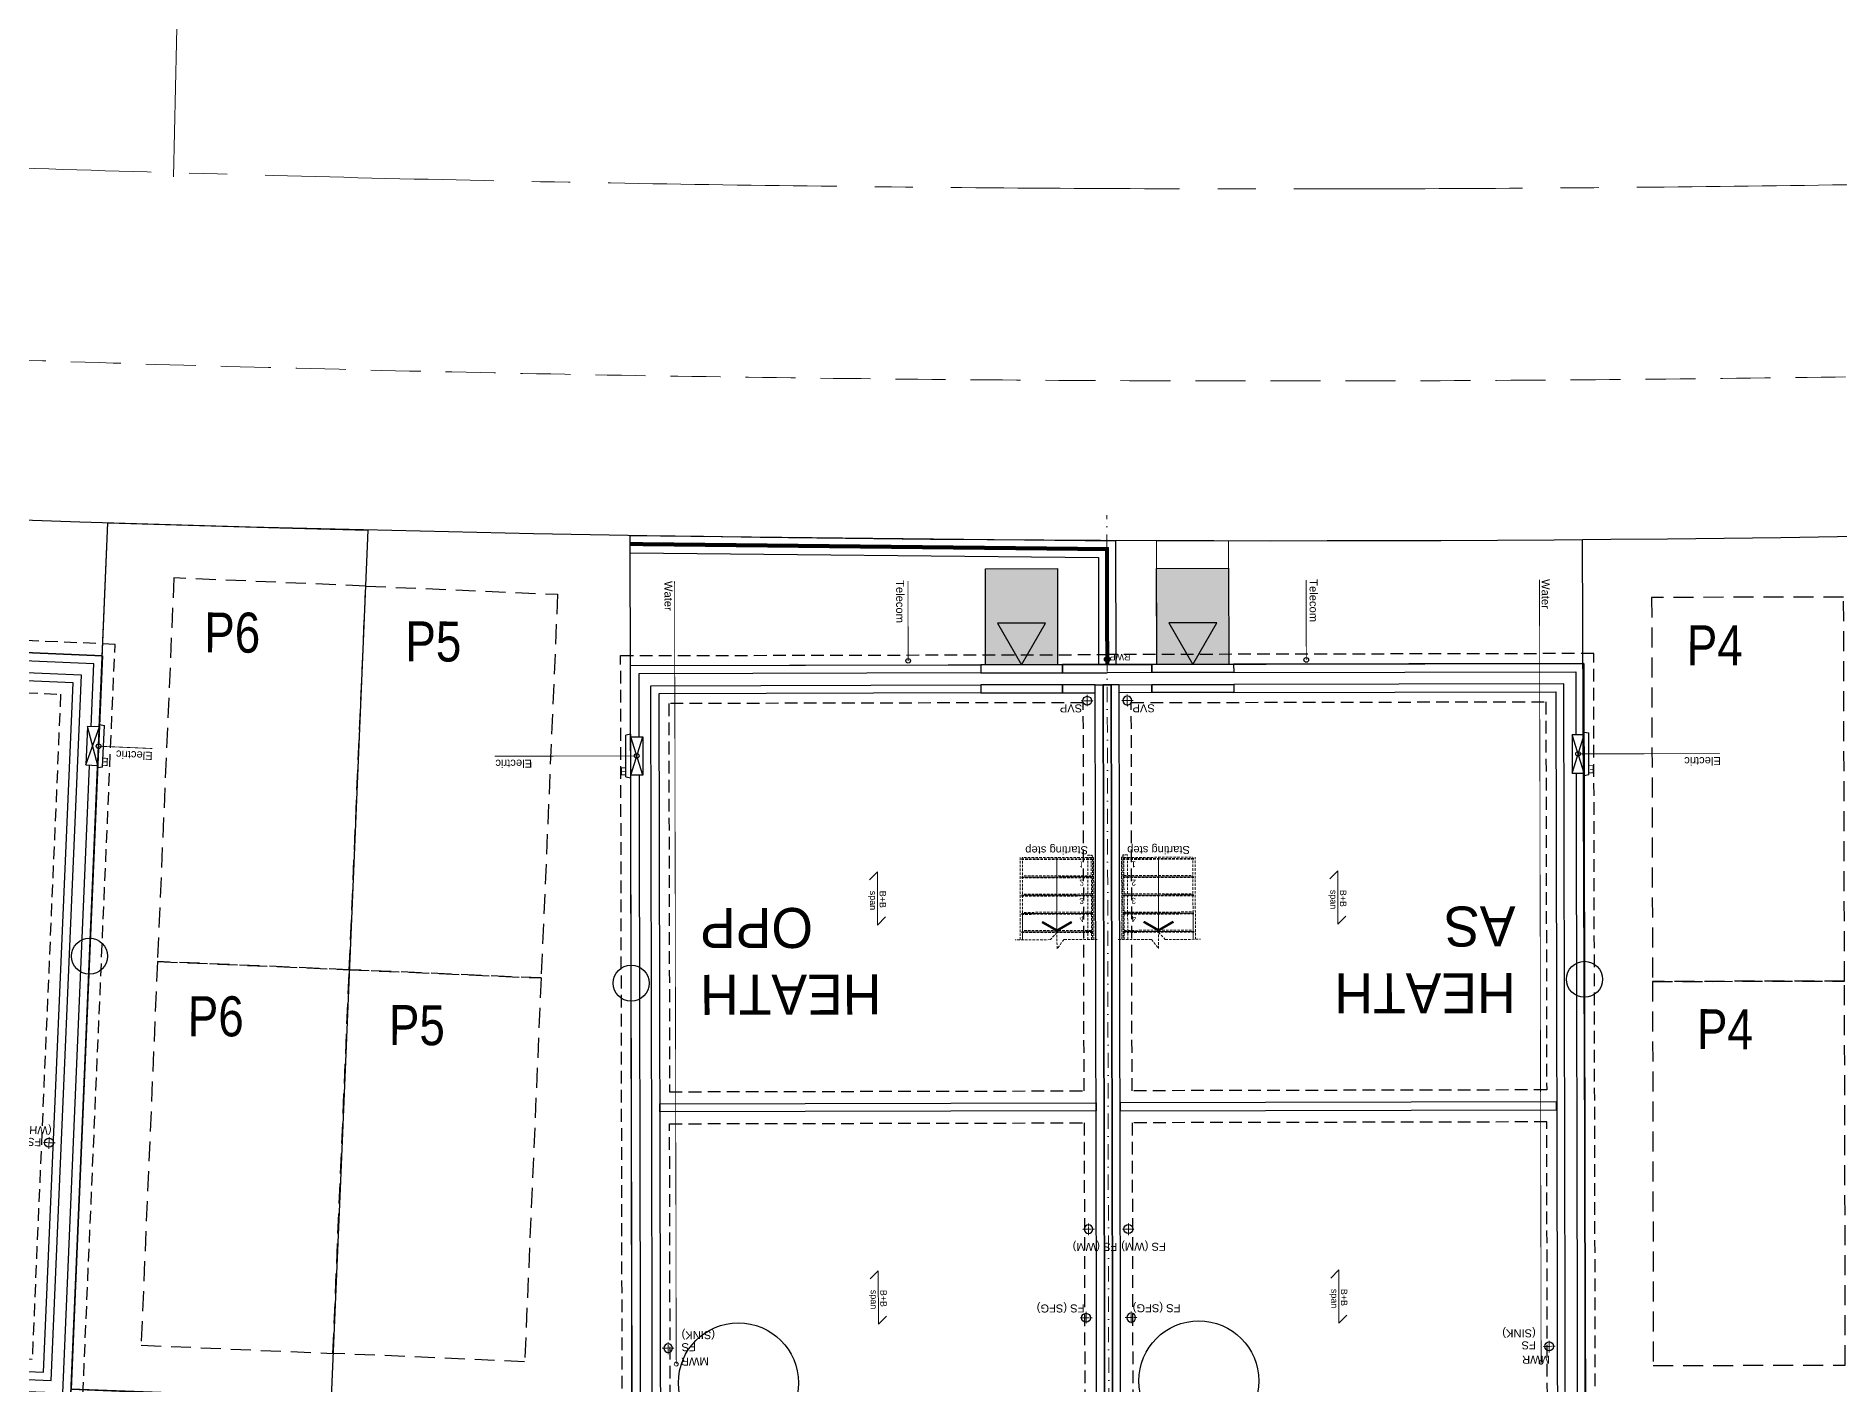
# Model space of a CAD drawing. Extents: x 287880777 to 288144713, y 62793326 to 63089570.
# Drawn here: x 287973894 to 287996442, y 62990105 to 63006965 of the extents above; entities that cross this region are included whole.
import ezdxf
from ezdxf.enums import TextEntityAlignment as Align

# ---------------------------------------------------------------- set-up
doc = ezdxf.new("R2010")
doc.units = 0
doc.set_wipeout_variables(frame=1)
for name, pattern in [('CENTER', [2, 1.25, -0.25, 0.25, -0.25]), ('DASHDOT', [25.4, 12.7, -6.35, 0, -6.35]), ('DASHED', [1.4, 0.7, -0.7]), ('DASHED2', [0.375, 0.25, -0.125]), ('HIDDEN', [9.525, 6.35, -3.175]), ('XREF - NORTHERN HIGHWAY DESIGN$0$CENTER2', [28.575, 19.05, -3.175, 3.175, -3.175]), ('XREF - NORTHERN HIGHWAY DESIGN$0$DASHED2', [0.375, 0.25, -0.125])]:
    doc.linetypes.add(name, pattern=pattern)
doc.layers.get('0').update_dxf_attribs({"color": 252})
for name, color, linetype in [('EXP - PEN 1', 1, 'Continuous'), ('NAR 1200h METAL RAILINGS', 160, 'DASHED'), ('NAR EXTERNAL WALLS', 2, 'Continuous'), ('NAR PARKING', 7, 'DASHED2'), ('NAR PRIVATE DRIVE', 6, 'Continuous'), ('NAR TENURE', 211, 'Continuous'), ('NAR_SUBS_PLANS', 7, 'Continuous'), ('Wain-Blown insulation', 9, 'Continuous'), ('Wain-Centre Line', 10, 'Continuous'), ('Wain-Drainage Foul', 6, 'Continuous'), ('Wain-Drainage Foul Text', 2, 'Continuous'), ('Wain-Foundation acessories', 9, 'Continuous'), ('Wain-Foundation Line', 9, 'Continuous'), ('Wain-Meter box', 9, 'Continuous'), ('Wain-RWP', 9, 'Continuous'), ('Wain-Services Run (Electric)', 10, 'Continuous'), ('Wain-Services Run (Telecom)', 190, 'Continuous'), ('Wain-Stair 1', 2, 'Continuous'), ('Wain-Stair numbers', 9, 'Continuous'), ('Wain-Wall (External)', 4, 'Continuous'), ('Wain-Wall (Internal)', 4, 'Continuous')]:
    doc.layers.add(name, color=color, linetype=linetype)
for name, color, linetype, true_color in [('NAR DOOR OPENINGS', 140, 'Continuous', 0x00bfff), ('NAR EV CHARGING POINT', 3, 'Continuous', 0x00ff00), ('NAR HOUSE TYPE NAMES', 1, 'Continuous', 0xff0000), ('Wain-Services Run (Water', 145, 'Continuous', 0x3481b8)]:
    doc.layers.add(name, color=color, linetype=linetype, true_color=true_color)
for name, color, linetype, lineweight in [('NAR M4(2)', 94, 'Continuous', 30), ('NAR PATHS', 3, 'Continuous', 0), ('Wain-Text', 2, 'Continuous', 25), ('XREF - NORTHERN HIGHWAY DESIGN$0$EXP - HIGHWAY CENTRELINE', 3, 'XREF - NORTHERN HIGHWAY DESIGN$0$CENTER2', 18), ('XREF - NORTHERN HIGHWAY DESIGN$0$EXP - HIGHWAY CHANNEL', 4, 'XREF - NORTHERN HIGHWAY DESIGN$0$DASHED2', 9), ('XREF - NORTHERN HIGHWAY DESIGN$0$EXP - HIGHWAY FOOTWAY', 3, 'Continuous', 25)]:
    doc.layers.add(name, color=color, linetype=linetype, lineweight=lineweight)
doc.layers.add('Wain-Defpoints', color=40, linetype='Continuous', plot=False)
doc.layers.add('Wain-Mains Water Riser', color=152, linetype='Continuous', lineweight=25, true_color=0x2776bb)
doc.layers.add('Wain-Mains Water Riser Text', color=152, linetype='Continuous', lineweight=25, true_color=0x2776bb)
doc.styles.add('DD Arial Narrow', font='ARIALN.TTF', dxfattribs={"height": 100})
doc.styles.get("Standard").update_dxf_attribs({"font": 'arial.ttf'})
doc.styles.add('XREF - ARCHITECT LAYOUT$0$DD Arial Narrow', font='ARIALN.TTF', dxfattribs={"height": 100})

# ---------------------------------------------------------------- blocks, each defined once
blk = doc.blocks.new('Drainage Pipe')
at = {"linetype": 'CENTER', "lineweight": 13, "ltscale": 20}
for p, q in [((-41756, 78762), (-41756, 78612)), ((-41681, 78687), (-41831, 78687))]:
    blk.add_line(p, q, dxfattribs=at)
blk.add_circle((-41756, 78687), 55)
blk = doc.blocks.new('RWP')
for radius in [35, 31.5]:
    blk.add_circle((35, 35), radius)
blk = doc.blocks.new('Wall mounted meter - Electric (Plan)')
blk.add_wipeout([(-7157, 85115), (-7157, 84635), (-7007, 84635), (-7007, 85115)])
for p, q in [((-7217, 85137), (-7157, 85147)), ((-7217, 85137), (-7217, 84613)), ((-7157, 85147), (-7157, 84603)), ((-7007, 85115), (-7157, 85115)), ((-7007, 84635), (-7007, 85115)), ((-7157, 84603), (-7217, 84613)), ((-7157, 84635), (-7007, 84635))]:
    blk.add_line(p, q)
at = {"color": 9}
for p, q in [((-7157, 85115), (-7007, 84635)), ((-7007, 85115), (-7157, 84635))]:
    blk.add_line(p, q, dxfattribs=at)
at = {"lineweight": 0, "insert": (-7368, 85117), "char_height": 100, "width": 133.81, "attachment_point": 1, "line_spacing_factor": 0.9}
blk.add_mtext('\\A1;\\pi78.42052,t378.42052;{\\fCalibri|b0|i0|c0|p34;E}', dxfattribs=at)
blk = doc.blocks.new('Span symbol - Beam & block')
at = {"linetype": 'Continuous', "lineweight": 13}
for p, q in [((-5342, 71790), (-6007, 71790)), ((-6007, 71790), (-5906, 71689)), ((-5442, 71890), (-5342, 71790))]:
    blk.add_line(p, q, dxfattribs=at)
at = {"insert": (-5770, 71896), "char_height": 80, "attachment_point": 1, "line_spacing_factor": 0.9}
blk.add_mtext('B+B\\Pspan', dxfattribs=at)
blk = doc.blocks.new('Stairs (foundation plan)')
at = {"layer": 'Wain-Stair 1', "linetype": 'HIDDEN', "lineweight": 5, "ltscale": 5}
for p, q in [((-460, 1026), (-460, -1)), ((-460, 1026), (-460, -1)), ((-443, 937), (443, 937)), ((-443, 927), (443, 927)), ((-431, 1026), (-431, -1)), ((-431, 912), (-431, 1026)), ((-431, 912), (-431, 1026)), ((-431, 684), (-431, 927)), ((-431, 927), (431, 927)), ((-431, 684), (-431, 927)), ((431, 912), (-431, 912)), ((0, 0), (0, 937)), ((386, 1026), (386, -30)), ((431, 1026), (431, -30)), ((444, -30), (444, 1026)), ((460, -1), (460, 1026)), ((460, 1026), (460, -1)), ((460, 1026), (460, -1)), ((460, 1026), (460, -1)), ((-443, 709), (443, 709)), ((-443, 699), (443, 699)), ((-431, 699), (431, 699)), ((431, 684), (-431, 684)), ((-443, 481), (443, 481)), ((-443, 471), (443, 471)), ((-431, 471), (431, 471)), ((431, 456), (-431, 456)), ((-443, 253), (443, 253)), ((-443, 243), (443, 243)), ((-431, 243), (431, 243)), ((431, 228), (-431, 228)), ((-443, 25), (443, 25)), ((-443, 15), (443, 15)), ((431, 0), (-431, 0)), ((386, -30), (444, -30)), ((431, -1), (460, -1))]:
    blk.add_line(p, q, dxfattribs=at)
for points in [[(504, 1026), (87, 1026), (0, 1140), (0, 937), (-83, 1026), (-522, 1026)], [(0, 912), (0, 0)]]:
    blk.add_lwpolyline(points, dxfattribs=at)
at = {"layer": 'Wain-Stair 1', "linetype": 'HIDDEN', "lineweight": 5, "ltscale": 5, "const_width": 30}
blk.add_lwpolyline([(186, 805), (186, 805), (0, 912), (-186, 805), (-186, 805)], dxfattribs=at)
at = {"layer": 'Wain-Stair 1', "linetype": 'HIDDEN', "lineweight": 5, "ltscale": 5}
for s, p in [('4', (310, 733)), ('3', (310, 506)), ('2', (310, 278)), ('1', (310, 50))]:
    blk.add_text(s, height=75, dxfattribs=at).set_placement(p, align=Align.CENTER)
blk = doc.blocks.new('A$Cee92f38c')
at = {"layer": 'NAR M4(2)', "ltscale": 10, "transparency": 33554585}
h = blk.add_hatch(color=256, dxfattribs=at)
h.dxf.hatch_style = 1
h.paths.add_polyline_path([(0, 1.2), (0.9, 1.2), (0.9, 0), (0, 0)])
at = {"layer": 'NAR M4(2)', "ltscale": 0.25}
blk.add_lwpolyline([(0, 1.2), (0, 0), (0.9, 0), (0.9, 1.2)], close=True, dxfattribs=at)
blk = doc.blocks.new('A$C3d9247a0')
at = {"layer": 'NAR DOOR OPENINGS', "transparency": 33554610}
h = blk.add_hatch(color=256, dxfattribs=at)
h.dxf.hatch_style = 1
h.paths.add_polyline_path([(450, 1200), (150, 680), (750, 680)])
at = {"layer": 'NAR DOOR OPENINGS'}
blk.add_lwpolyline([(450, 1200), (150, 680), (750, 680)], close=True, dxfattribs=at)
at = {"layer": 'NAR M4(2)', "ltscale": 10, "transparency": 33554585, "xscale": -1000, "yscale": 1000, "zscale": 1000}
blk.add_blockref('A$Cee92f38c', (900, 0), dxfattribs=at)
blk = doc.blocks.new('XREF - NORTHERN HIGHWAY DESIGN')
at = {"layer": 'XREF - NORTHERN HIGHWAY DESIGN$0$EXP - HIGHWAY CENTRELINE', "ltscale": 0.15}
for points in [[(462.3, 311.733, 0.04799), (468.401, 288.584), (469.92, 284.469, 0.304237), (487.966, 271.408), (527.469, 269.993, 0.023661), (572.397, 270.509, -0.011704), (594.617, 271.296), (625.382, 271.665)], [(530.606, 269.84), (530.803, 278.436, 0.018079), (530.741, 283.134)]]:
    blk.add_lwpolyline(points, format="xyb", dxfattribs=at)
at = {"layer": 'XREF - NORTHERN HIGHWAY DESIGN$0$EXP - HIGHWAY CHANNEL', "ltscale": 2.5, "flags": 128}
blk.add_lwpolyline([(576.797, 268.345, 0.002257), (572.538, 268.113, -0.023661), (527.383, 267.594), (487.88, 269.01, -0.304237), (467.669, 283.638), (466.15, 287.753, -0.031707), (461.53, 303.22, 0.404722), (454.525, 307.757), (452.396, 307.338), (451.469, 312.048), (472.074, 316.103), (473.001, 311.393), (471.019, 311.003, 0.425152), (466.338, 303.74, 0.030534), (470.653, 289.415), (471.498, 287.125, 0.304237), (489.996, 273.737), (522.189, 272.583)], format="xyb", dxfattribs=at)
at = {"layer": 'XREF - NORTHERN HIGHWAY DESIGN$0$EXP - HIGHWAY FOOTWAY', "flags": 128}
blk.add_lwpolyline([(576.897, 266.347, 0.002257), (572.655, 266.117, -0.023661), (527.311, 265.595), (487.809, 267.011, -0.304237), (465.792, 282.946), (464.273, 287.06, -0.031707), (459.582, 302.77, 0.404722), (454.912, 305.795), (450.82, 304.99), (449.391, 312.25), (473.92, 317.078), (475.349, 309.817), (471.405, 309.041, 0.425152), (468.285, 304.199, 0.030534), (472.529, 290.108), (473.374, 287.817, 0.304237), (490.067, 275.736), (522.261, 274.582)], format="xyb", dxfattribs=at)

msp = doc.modelspace()

# ---------------------------------------------------------------- linework, layer by layer
at = {"layer": 'NAR 1200h METAL RAILINGS', "ltscale": 250, "const_width": 50}
msp.add_lwpolyline([(287981320, 63000616), (287987280, 63000552), (287987283, 62999110)], dxfattribs=at)
at = {"layer": 'NAR EV CHARGING POINT'}
for centre in [(287974562, 62995465), (287981333, 62995126), (287993249, 62995175)]:
    msp.add_circle(centre, 225, dxfattribs=at)
at = {"layer": 'NAR EXTERNAL WALLS'}
for points in [[(287981321, 63000723), (287987387, 63000658), (287987390, 62999110)], [(287981319, 63000508), (287987172, 63000446), (287987175, 62999110)]]:
    msp.add_lwpolyline(points, dxfattribs=at)
at = {"layer": 'NAR PARKING', "ltscale": 1000}
for points in [[(287977809, 62995295), (287978015, 63000090), (287975617, 63000193), (287975411, 62995398)], [(287977809, 62995295), (287978015, 63000090), (287980413, 62999988), (287980207, 62995192)], [(287996499, 62995153), (287996488, 62999953), (287994088, 62999948), (287994099, 62995148)], [(287977604, 62990499), (287977809, 62995295), (287975411, 62995398), (287975206, 62990602)], [(287977604, 62990499), (287977809, 62995295), (287980207, 62995192), (287980001, 62990396)], [(287996509, 62990353), (287996499, 62995153), (287994099, 62995148), (287994109, 62990348)]]:
    msp.add_lwpolyline(points, close=True, dxfattribs=at)
at = {"layer": 'NAR PATHS', "elevation": 0}
msp.add_lwpolyline([(287987899, 63000656), (287987902, 62999111), (287988802, 62999113), (287988799, 63000654)], dxfattribs=at)
at = {"layer": 'NAR TENURE'}
for centre in [(287982673, 62990131), (287988428, 62990156)]:
    msp.add_circle(centre, 750, dxfattribs=at)
at = {"layer": 'Wain-Blown insulation'}
for points in [[(287987333, 62998858), (287987233, 62998857), (287987254, 62989022), (287987354, 62989023)], [(287987233, 62998857), (287987333, 62998858), (287987354, 62989023), (287987254, 62989022)]]:
    msp.add_lwpolyline(points, close=True, dxfattribs=at)
at = {"layer": 'Wain-Centre Line', "linetype": 'DASHDOT', "lineweight": 15, "ltscale": 15}
msp.add_lwpolyline([(287987308, 62987208), (287987279, 63000977)], dxfattribs=at)
at = {"layer": 'Wain-Foundation Line', "linetype": 'HIDDEN', "ltscale": 25}
msp.add_lwpolyline([(287968816, 62989985), (287974469, 62989743), (287974881, 62999362), (287969678, 62999585)], dxfattribs=at)
for points in [[(287973845, 62990423), (287969593, 62990605), (287969949, 62998920), (287974201, 62998738)], [(287981813, 62993770), (287986994, 62993781), (287986984, 62998633), (287981802, 62998622)], [(287992776, 62993793), (287987594, 62993782), (287987584, 62998634), (287992766, 62998645)], [(287981813, 62993370), (287986995, 62993381), (287987004, 62989246), (287981822, 62989234)], [(287992777, 62993393), (287987595, 62993382), (287987604, 62989247), (287992786, 62989258)]]:
    msp.add_lwpolyline(points, close=True, dxfattribs=at)
at = {"layer": 'Wain-Mains Water Riser', "lineweight": 0}
for centre in [(287981896, 62990365, 0), (287992707, 62990388, 0)]:
    msp.add_circle(centre, 25, dxfattribs=at)
at = {"layer": 'Wain-Services Run (Electric)', "const_width": 10}
msp.add_lwpolyline([(287974676, 62998089), (287975346, 62998060)], dxfattribs=at)
at = {"layer": 'Wain-Services Run (Telecom)', "const_width": 10, "elevation": 0}
for points in [[(287984795, 62999156), (287984793, 63000155)], [(287989771, 62999167), (287989769, 63000166)]]:
    msp.add_lwpolyline(points, dxfattribs=at)
at = {"layer": 'Wain-Services Run (Telecom)'}
for centre in [(287984795, 62999156, 0), (287989771, 62999167, 0)]:
    msp.add_circle(centre, 29, dxfattribs=at)
at = {"layer": 'Wain-Services Run (Water', "const_width": 10, "elevation": 0}
for points in [[(287981896, 62990365), (287981875, 63000149)], [(287992707, 62990388), (287992686, 63000172)]]:
    msp.add_lwpolyline(points, dxfattribs=at)
at = {"layer": 'Wain-Wall (External)'}
for points in [[(287973773, 62989923), (287974325, 62989899), (287974725, 62999218), (287971025, 62999377)], [(287973778, 62990025), (287974227, 62990006), (287974618, 62999120), (287971021, 62999274)], [(287973788, 62990275), (287973988, 62990266), (287974357, 62998881), (287971010, 62999024)], [(287973784, 62990175), (287974084, 62990162), (287974462, 62998977), (287971015, 62999124)]]:
    msp.add_lwpolyline(points, dxfattribs=at)
at = {"layer": 'Wain-Wall (External)', "elevation": 0}
for points in [[(287982687, 62988760), (287981347, 62988757), (287981325, 62999097), (287985702, 62999107), (287985703, 62999004), (287981428, 62998995), (287981449, 62988860), (287982687, 62988863)], [(287985703, 62999004), (287986725, 62999006), (287986725, 62999109), (287985702, 62999107)], [(287988864, 62999011), (287987841, 62999009), (287987841, 62999111), (287988863, 62999113)], [(287991923, 62988780), (287993263, 62988783), (287993241, 62999123), (287988863, 62999113), (287988864, 62999011), (287993139, 62999020), (287993160, 62988885), (287991923, 62988882)], [(287985703, 62998854), (287985703, 62998754), (287981678, 62998745), (287981699, 62989110), (287982686, 62989113), (287982686, 62989013), (287981599, 62989010), (287981578, 62998845)], [(287986725, 62998856), (287985703, 62998854), (287985703, 62998754), (287986726, 62998756)], [(287987841, 62998859), (287988864, 62998861), (287988864, 62998761), (287987842, 62998759)], [(287988864, 62998861), (287988864, 62998761), (287992889, 62998769), (287992910, 62989135), (287991922, 62989132), (287991922, 62989032), (287993010, 62989035), (287992989, 62998870)]]:
    msp.add_lwpolyline(points, close=True, dxfattribs=at)
for points in [[(287987283, 62999110), (287986725, 62999109), (287986725, 62999006)], [(287986725, 62999006), (287987283, 62999007)], [(287987283, 62999110), (287987841, 62999111), (287987841, 62999009)], [(287987841, 62999009), (287987283, 62999007)], [(287986726, 62998756), (287987134, 62998757), (287987133, 62998857), (287986725, 62998856), (287986726, 62998756)], [(287987842, 62998759), (287987434, 62998758), (287987433, 62998858), (287987841, 62998859), (287987842, 62998759)]]:
    msp.add_lwpolyline(points, dxfattribs=at)
at = {"layer": 'Wain-Wall (External)'}
for points in [[(287987133, 62998857), (287987233, 62998857), (287987254, 62989022), (287987154, 62989022)], [(287987433, 62998858), (287987333, 62998858), (287987354, 62989023), (287987454, 62989023)]]:
    msp.add_lwpolyline(points, close=True, dxfattribs=at)
at = {"layer": 'Wain-Wall (Internal)'}
for points in [[(287987145, 62993531), (287981689, 62993520), (287981689, 62993620), (287987145, 62993631)], [(287987445, 62993532), (287992900, 62993544), (287992900, 62993644), (287987445, 62993632)]]:
    msp.add_lwpolyline(points, close=True, dxfattribs=at)

# ---------------------------------------------------------------- block references
at = {"layer": 'NAR M4(2)', "rotation": 180.1228426057136}
for p in [(287986661, 63000309, 0), (287988800, 63000313, 0)]:
    msp.add_blockref('A$C3d9247a0', p, dxfattribs=at)
at = {"layer": 'NAR_SUBS_PLANS', "xscale": -1, "rotation": 180.1228426057136}
msp.add_blockref('Stairs (foundation plan)', (287986653, 62996697, 0), dxfattribs=at)
at = {"layer": 'NAR_SUBS_PLANS', "rotation": 180.1228426057136}
msp.add_blockref('Stairs (foundation plan)', (287987923, 62996700, 0), dxfattribs=at)
at = {"layer": 'Wain-Drainage Foul', "lineweight": 0}
for p, rotation in [((288065631, 63040582), 90.12284260571354), ((287893653, 62954785), 267.5456069623868), ((287945623, 63070651), 180.1228426057136), ((288028943, 62912348), 0.1228426057135557), ((287914210, 62948663, 0), 270.1228426057136)]:
    msp.add_blockref('Drainage Pipe', p, dxfattribs=dict(at, rotation=rotation))
at = {"layer": 'Wain-Drainage Foul', "lineweight": 0, "xscale": -1}
for p, rotation in [((287908758, 63040246), 270.1228426057136), ((288028636, 63070829), 180.1228426057136), ((287945996, 62912170), 0.1228426057136023), ((288060572, 62948977, 0), 90.12284260571361)]:
    msp.add_blockref('Drainage Pipe', p, dxfattribs=dict(at, rotation=rotation))
at = {"layer": 'Wain-Foundation acessories', "rotation": 270.1228426057136}
for p in [(287912634, 62990358), (287918389, 62990370), (287912644, 62985370), (287918400, 62985382)]:
    msp.add_blockref('Span symbol - Beam & block', p, dxfattribs=at)
at = {"layer": 'Wain-RWP', "rotation": 180.1228426057136}
msp.add_blockref('RWP', (287987318, 62999210), dxfattribs=at)

# ---------------------------------------------------------------- texts
at = {"layer": 'NAR HOUSE TYPE NAMES', "char_height": 500, "rotation": 180.1228, "style": 'DD Arial Narrow'}
for s, insert, attachment_point in [('{\\fGill Sans MT|b0|i0|c0|p34;HEATH OPP}', (287982195, 62994731, 0), 3), ('{\\fGill Sans MT|b0|i0|c0|p34;HEATH AS}', (287992389, 62994753, 0), 1)]:
    msp.add_mtext_dynamic_manual_height_columns(s, width=2588.93, gutter_width=12.5, heights=[0], dxfattribs=dict(at, insert=insert, attachment_point=attachment_point))
at = {"layer": 'NAR PARKING', "char_height": 500, "attachment_point": 3, "rotation": 359.7932, "style": 'XREF - ARCHITECT LAYOUT$0$DD Arial Narrow'}
for s, insert in [('P6', (287976697, 62999758)), ('P5', (287979211, 62999647)), ('P4', (287995228, 62999598)), ('P6', (287976491, 62994962)), ('P5', (287979005, 62994851)), ('P4', (287995355, 62994800))]:
    msp.add_mtext_dynamic_manual_height_columns(s, width=1066.24, gutter_width=500, heights=[0], dxfattribs=dict(at, insert=insert))
at = {"layer": 'Wain-Drainage Foul Text', "lineweight": 0, "char_height": 100, "rotation": 180.1228, "line_spacing_factor": 0.9}
for s, insert, attachment_point in [('\\A1;{\\fArial|b0|i0|c0|p34;SVP}', (287986690, 62998511, 0), 3), ('\\A1;{\\fArial|b0|i0|c0|p34;SVP}', (287987878, 62998513, 0), 1), ('\\A1;FS (WM)', (287986851, 62991845), 6), ('\\A1;\\pi-271.04366;FS (WM)', (287987745, 62991847), 4)]:
    msp.add_mtext(s, dxfattribs=dict(at, insert=insert, attachment_point=attachment_point))
at = {"layer": 'Wain-Drainage Foul Text', "insert": (287973877, 62993091, 0), "char_height": 100, "attachment_point": 1, "rotation": 177.5456, "line_spacing_factor": 0.9}
msp.add_mtext('\\A1;\\pi-79.87722;FS\\P\\pi-202.72851;(WHB)', dxfattribs=at)
at = {"layer": 'Wain-Drainage Foul Text', "lineweight": 0, "char_height": 100, "width": 535.28, "rotation": 180.1228, "line_spacing_factor": 0.9}
for insert, attachment_point in [((287981962, 62990667), 6), ((287992640, 62990690), 4)]:
    msp.add_mtext('\\A1;FS \\P(SINK) ', dxfattribs=dict(at, insert=insert, attachment_point=attachment_point))
at = {"layer": 'Wain-Mains Water Riser Text', "lineweight": 0, "char_height": 100, "rotation": 180.1228, "line_spacing_factor": 0.9}
for s, insert, attachment_point in [('\\pi-168.48568;MWR', (287982134, 62990448, 0), 7), ('MWR', (287992468, 62990470, 0), 9)]:
    msp.add_mtext(s, dxfattribs=dict(at, insert=insert, attachment_point=attachment_point))
at = {"layer": 'Wain-RWP', "insert": (287987574, 62999241, 0), "char_height": 80, "attachment_point": 7, "rotation": 180.1228, "line_spacing_factor": 0.9}
msp.add_mtext('RWP', dxfattribs=at)
at = {"layer": 'Wain-Services Run (Electric)'}
for rotation, p in [(177.5456, (287975353, 62998017, 0)), (180.1228, (287980094, 62997921, 0)), (180.1228, (287994953, 62997953, 0))]:
    msp.add_text('Electric ', height=100, rotation=rotation, dxfattribs=at).set_placement(p)
at = {"layer": 'Wain-Services Run (Telecom)'}
for p in [(287984644, 63000165, 0), (287989812, 63000176, 0)]:
    msp.add_text('Telecom', height=100, rotation=270.1228, dxfattribs=at).set_placement(p)
at = {"layer": 'Wain-Services Run (Water'}
for p in [(287981749, 63000154, 0), (287992713, 63000178, 0)]:
    msp.add_text('Water', height=100, rotation=270.1228, dxfattribs=at).set_placement(p)
at = {"layer": 'Wain-Stair numbers', "char_height": 100, "width": 1584.27, "attachment_point": 2, "rotation": 180.1228, "line_spacing_factor": 0.9}
for insert in [(287986651, 62996738), (287987925, 62996741)]:
    msp.add_mtext('Starting step ', dxfattribs=dict(at, insert=insert))
at = {"layer": 'Wain-Text', "char_height": 100, "attachment_point": 5, "rotation": 180.1228, "line_spacing_factor": 0.9}
for insert in [(287986700, 62991076), (287987900, 62991079)]:
    msp.add_mtext('\\A1;FS (SFG)', dxfattribs=dict(at, insert=insert))

# ---------------------------------------------------------------- next in the draw order: block references
at = {"layer": 'Wain-Meter box'}
for p, rotation in [((287971161, 63083193), 177.5456069623868), ((287985905, 63082852, 0), 180.1228426057136)]:
    msp.add_blockref('Wall mounted meter - Electric (Plan)', p, dxfattribs=dict(at, rotation=rotation))
at = {"layer": 'Wain-Meter box', "xscale": -1, "rotation": 180.1228426057136}
msp.add_blockref('Wall mounted meter - Electric (Plan)', (287988302, 63082857, 0), dxfattribs=at)

# ---------------------------------------------------------------- next in the draw order: linework, layer by layer
at = {"layer": 'Defpoints'}
for points in [[(287974325, 62989899), (287964218, 62990332), (287964618, 62999651), (287974725, 62999218)], [(287993263, 62988783), (287981347, 62988757), (287981325, 62999097), (287993241, 62999123)]]:
    msp.add_lwpolyline(points, close=True, dxfattribs=at)
at = {"layer": 'NAR M4(2)'}
msp.add_lwpolyline([(287977695, 62992560), (287977581, 62989948), (287977148, 62989948), (287974332, 62990051), (287974793, 63000879), (287976941, 63000818), (287978039, 63000790)], close=True, dxfattribs=at)
at = {"layer": 'NAR PRIVATE DRIVE'}
for points in [[(287974786, 63000879), (287974332, 62990051), (287975335, 62990010), (287977148, 62989948), (287981242, 62989952), (287981344, 62989952), (287981321, 63000723)], [(287993220, 63000668), (287993261, 62989895), (287996560, 62989902), (287996562, 62988764), (287996562, 62988762), (287999866, 62988769), (287999860, 62989939), (287999837, 63000765)]]:
    msp.add_lwpolyline(points, dxfattribs=at)
at = {"layer": 'Wain-Defpoints'}
for points in [[(287969671, 62999435), (287974725, 62999218), (287974325, 62989899), (287969272, 62990116)], [(287987305, 62988770), (287981347, 62988757), (287981325, 62999097), (287987283, 62999110)], [(287987305, 62988770), (287993263, 62988783), (287993241, 62999123), (287987283, 62999110)]]:
    msp.add_lwpolyline(points, dxfattribs=at)
at = {"layer": 'Wain-Foundation Line', "linetype": 'HIDDEN', "ltscale": 25}
for points in [[(287987305, 62988646), (287981224, 62988633), (287981201, 62999221), (287987283, 62999234)], [(287987305, 62988646), (287993387, 62988659), (287993364, 62999247), (287987283, 62999234)]]:
    msp.add_lwpolyline(points, dxfattribs=at)
at = {"layer": 'Wain-Services Run (Electric)', "const_width": 10, "elevation": 0}
for points in [[(287981402, 62997967), (287979627, 62997964)], [(287993168, 62997993), (287994943, 62997996)]]:
    msp.add_lwpolyline(points, dxfattribs=at)
at = {"layer": 'Wain-Services Run (Electric)'}
for centre in [(287974676, 62998089), (287993168, 62997993, 0), (287981402, 62997967, 0)]:
    msp.add_circle(centre, 29, dxfattribs=at)

# ---------------------------------------------------------------- next in the draw order: block references
at = {"layer": 'EXP - PEN 1', "xscale": 1000, "yscale": 1000, "zscale": 1000}
msp.add_blockref('XREF - NORTHERN HIGHWAY DESIGN', (287445006, 62735366), dxfattribs=at)

doc.saveas('drawing.dxf')
